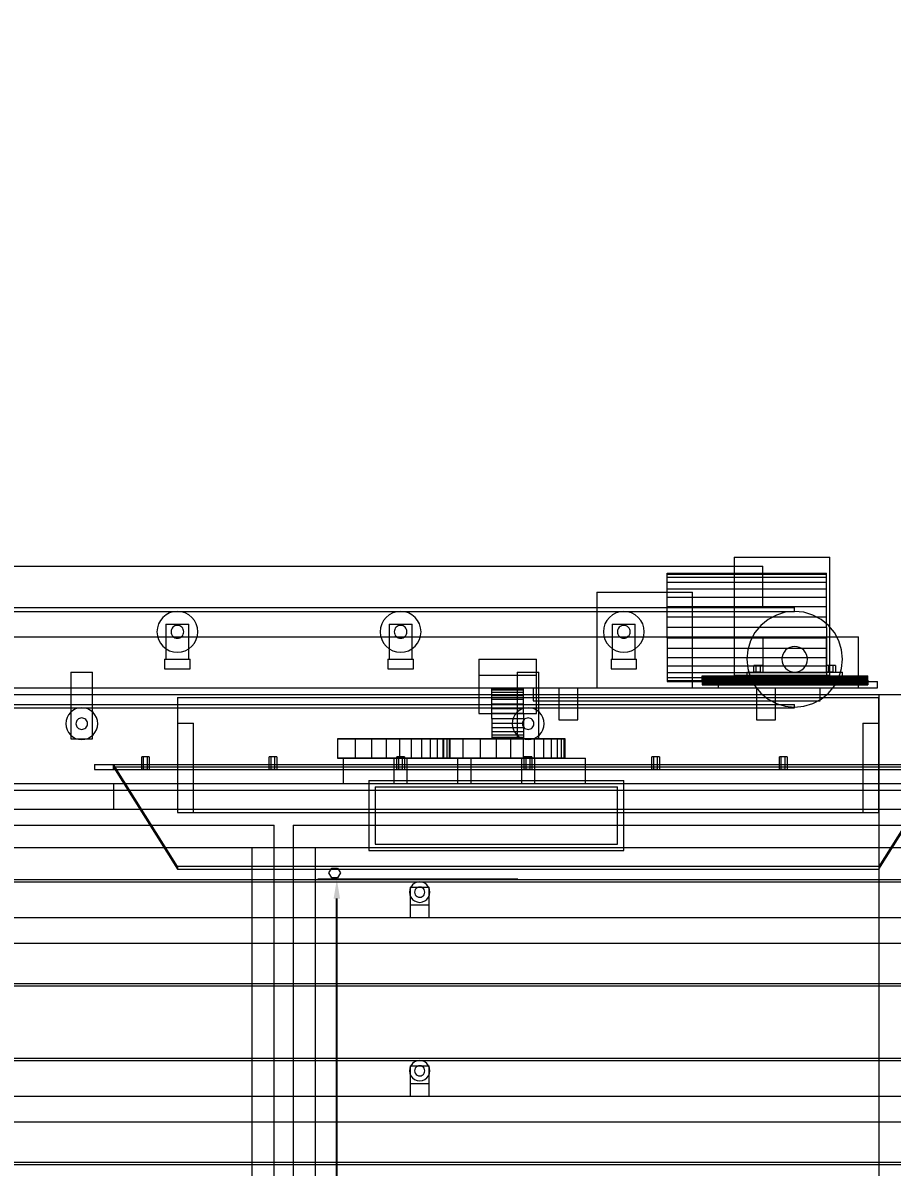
# Model space of a CAD drawing. Header units: millimetres. Extents: x -191664 to 191490, y -197311 to 10263.
# Drawn here: x 2362 to 3725, y -123801 to -122008 of the extents above; entities that cross this region are included whole.
import ezdxf

# ---------------------------------------------------------------- set-up
doc = ezdxf.new("R2010")
doc.units = ezdxf.units.MM
for name, color, linetype, lineweight in [('COTAS_P', 1, 'Continuous', 0), ('DET_secador_lateral', 7, 'Continuous', 0), ('R15_COTAS_TRANSPORTE_P', 1, 'Continuous', 0)]:
    doc.layers.add(name, color=color, linetype=linetype, lineweight=lineweight)
doc.dimstyles.new('PLANTA_20', dxfattribs={"dimtxt": 50, "dimasz": 30, "dimexe": 30, "dimexo": 16, "dimgap": 20, "dimtad": 1, "dimtih": 1, "dimtoh": 1, "dimdec": 1, "dimzin": 0, "dimdsep": 46, "dimcen": 0.09, "dimadec": 0, "dimazin": 0, "dimtfac": 1, "dimtdec": 4, "dimtofl": 0, "dimtmove": 0, "dimatfit": 3, "dimfxl": 1, "dimtolj": 1, "dimtzin": 0, "dimarcsym": 0})

# ---------------------------------------------------------------- blocks, each defined once
blk = doc.blocks.new('*D91')
at = {"layer": 'COTAS_P', "color": 0, "lineweight": -2, "transparency": 16777216}
for p, q in [((3138.7, -123350), (2824.7, -123350)), ((2854.7, -126170), (2854.7, -123380)), ((3138.7, -126200), (2824.7, -126200))]:
    blk.add_line(p, q, dxfattribs=at)
at = {"layer": 'COTAS_P', "color": 0, "transparency": 16777216}
for points in [[(2849.7, -123380), (2859.7, -123380), (2854.7, -123350)], [(2849.7, -126170), (2859.7, -126170), (2854.7, -126200)]]:
    blk.add_solid(points, dxfattribs=at)
at = {"layer": 'Defpoints', "color": 0, "transparency": 16777216}
for p in [(2854.7, -123350), (3154.7, -123350), (3154.7, -126200)]:
    blk.add_point(p, dxfattribs=at)
blk = doc.blocks.new('*D133')
at = {"layer": 'Defpoints', "color": 0, "transparency": 16777216}
for p in [(439.7, -194148), (217.9, -194406.1), (-500, -194490), (-500, -194490), (500, -194490)]:
    blk.add_point(p, dxfattribs=at)
at = {"layer": 'R15_COTAS_TRANSPORTE_P', "color": 0, "lineweight": -2, "transparency": 16777216}
blk.add_arc((-500, -194490), 722.8, 2.3783, 17.6217, dxfattribs=at)
at = {"layer": 'R15_COTAS_TRANSPORTE_P', "color": 0, "transparency": 16777216}
for points in [[(184.1, -194272.8), (193.6, -194269.6), (179.2, -194242.8)], [(227.1, -194459.9), (217.2, -194460.1), (222.8, -194490)]]:
    blk.add_solid(points, dxfattribs=at)

msp = doc.modelspace()

# ---------------------------------------------------------------- linework, layer by layer
at = {"layer": 'DET_secador_lateral', "color": 55, "true_color": 0xb89d4e}
for p, q in [((3477.6, -122845), (3627.6, -122845)), ((3477.6, -122845), (3477.6, -123030)), ((3627.6, -123030), (3627.6, -122845)), ((3477.6, -123030), (3627.6, -123030))]:
    msp.add_line(p, q, dxfattribs=at)
at = {"layer": 'DET_secador_lateral', "color": 253, "true_color": 0x97a8b0}
for p, q in [((654.71, -122859), (3522.6, -122859)), ((3522.6, -122924), (3522.6, -122859)), ((654.71, -122924), (3522.6, -122924))]:
    msp.add_line(p, q, dxfattribs=at)
at = {"layer": 'DET_secador_lateral', "color": 157, "true_color": 0x286576}
for p, q in [((3372.6, -122871.63), (3372.6, -122870)), ((3372.6, -122870), (3622.6, -122870)), ((3372.6, -122876.47), (3372.6, -122871.63)), ((3372.6, -122871.63), (3622.6, -122871.63)), ((3372.6, -122884.33), (3372.6, -122876.47)), ((3372.6, -122876.47), (3622.6, -122876.47)), ((3622.6, -122871.63), (3622.6, -122870)), ((3622.6, -122876.47), (3622.6, -122871.63)), ((3622.6, -122884.33), (3622.6, -122876.47)), ((3372.6, -122894.9), (3372.6, -122884.33)), ((3372.6, -122884.33), (3622.6, -122884.33)), ((3372.6, -122907.78), (3372.6, -122894.9)), ((3372.6, -122894.9), (3622.6, -122894.9)), ((3622.6, -122894.9), (3622.6, -122884.33)), ((3622.6, -122907.78), (3622.6, -122894.9)), ((3372.6, -122922.47), (3372.6, -122907.78)), ((3372.6, -122907.78), (3622.6, -122907.78)), ((3622.6, -122922.47), (3622.6, -122907.78)), ((3372.6, -122938.42), (3372.6, -122922.47)), ((3372.6, -122922.47), (3622.6, -122922.47)), ((3622.6, -122938.42), (3622.6, -122922.47)), ((3372.6, -122955), (3372.6, -122938.42)), ((3372.6, -122938.42), (3622.6, -122938.42)), ((3622.6, -122955), (3622.6, -122938.42)), ((3372.6, -122971.58), (3372.6, -122955)), ((3622.6, -122955), (3372.6, -122955)), ((3372.6, -122971.58), (3372.6, -122987.53)), ((3372.6, -122971.58), (3622.6, -122971.58)), ((3622.6, -122955), (3622.6, -122971.58)), ((3622.6, -122971.58), (3622.6, -122987.53)), ((3372.6, -122987.53), (3372.6, -123002.22)), ((3372.6, -122987.53), (3622.6, -122987.53)), ((3622.6, -122987.53), (3622.6, -123002.22)), ((3372.6, -123002.22), (3372.6, -123015.1)), ((3372.6, -123002.22), (3622.6, -123002.22)), ((3622.6, -123002.22), (3622.6, -123015.1)), ((3372.6, -123015.1), (3372.6, -123025.67)), ((3372.6, -123015.1), (3622.6, -123015.1)), ((3372.6, -123025.67), (3372.6, -123033.53)), ((3372.6, -123025.67), (3622.6, -123025.67)), ((3622.6, -123015.1), (3622.6, -123025.67)), ((3622.6, -123025.67), (3622.6, -123033.53)), ((3372.6, -123033.53), (3372.6, -123038.37)), ((3372.6, -123033.53), (3622.6, -123033.53)), ((3372.6, -123038.37), (3372.6, -123040)), ((3372.6, -123038.37), (3622.6, -123038.37)), ((3372.6, -123040), (3622.6, -123040)), ((3622.6, -123033.53), (3622.6, -123038.37)), ((3622.6, -123038.37), (3622.6, -123040))]:
    msp.add_line(p, q, dxfattribs=at)
at = {"layer": 'DET_secador_lateral', "color": 147, "true_color": 0x35697a}
for p, q in [((3262.6, -122900), (3412.6, -122900)), ((3262.6, -122900), (3262.6, -123050)), ((3412.6, -123050), (3412.6, -122900)), ((3262.6, -123050), (3412.6, -123050))]:
    msp.add_line(p, q, dxfattribs=at)
at = {"layer": 'DET_secador_lateral', "color": 139, "true_color": 0x345148}
for p, q in [((604.71, -122924), (3572.6, -122924)), ((604.71, -122930), (3572.6, -122930)), ((3572.6, -122930), (3572.6, -122924))]:
    msp.add_line(p, q, dxfattribs=at)
at = {"layer": 'DET_secador_lateral', "color": 253, "true_color": 0xa8b4b9}
for p, q in [((2586.93, -122935.39), (2582.08, -122939.37)), ((2592.47, -122932.44), (2586.93, -122935.39)), ((2598.47, -122930.61), (2592.47, -122932.44)), ((2604.71, -122930), (2598.47, -122930.61)), ((2610.96, -122930.61), (2604.71, -122930)), ((2616.96, -122932.44), (2610.96, -122930.61)), ((2622.49, -122935.39), (2616.96, -122932.44)), ((2627.34, -122939.37), (2622.49, -122935.39)), ((2936.93, -122935.39), (2932.08, -122939.37)), ((2942.47, -122932.44), (2936.93, -122935.39)), ((2948.47, -122930.61), (2942.47, -122932.44)), ((2954.71, -122930), (2948.47, -122930.61)), ((2960.96, -122930.61), (2954.71, -122930)), ((2966.96, -122932.44), (2960.96, -122930.61)), ((2972.49, -122935.39), (2966.96, -122932.44)), ((2977.34, -122939.37), (2972.49, -122935.39)), ((3286.93, -122935.39), (3282.08, -122939.37)), ((3292.47, -122932.44), (3286.93, -122935.39)), ((3298.47, -122930.61), (3292.47, -122932.44)), ((3304.71, -122930), (3298.47, -122930.61)), ((3310.96, -122930.61), (3304.71, -122930)), ((3316.96, -122932.44), (3310.96, -122930.61)), ((3322.49, -122935.39), (3316.96, -122932.44)), ((3327.34, -122939.37), (3322.49, -122935.39)), ((3543.9, -122935.71), (3530.93, -122942.64)), ((3557.97, -122931.44), (3543.9, -122935.71)), ((3572.6, -122930), (3557.97, -122931.44)), ((3587.23, -122931.44), (3572.6, -122930)), ((3601.3, -122935.71), (3587.23, -122931.44)), ((3614.27, -122942.64), (3601.3, -122935.71)), ((2575.15, -122949.75), (2573.33, -122955.76)), ((2578.11, -122944.22), (2575.15, -122949.75)), ((2582.08, -122939.37), (2578.11, -122944.22)), ((2599.16, -122953.69), (2597.64, -122954.93)), ((2600.89, -122952.76), (2599.16, -122953.69)), ((2602.76, -122952.19), (2600.89, -122952.76)), ((2604.71, -122952), (2602.76, -122952.19)), ((2606.66, -122952.19), (2604.71, -122952)), ((2608.54, -122952.76), (2606.66, -122952.19)), ((2610.27, -122953.69), (2608.54, -122952.76)), ((2611.78, -122954.93), (2610.27, -122953.69)), ((2631.32, -122944.22), (2627.34, -122939.37)), ((2634.28, -122949.75), (2631.32, -122944.22)), ((2636.1, -122955.76), (2634.28, -122949.75)), ((2925.15, -122949.75), (2923.33, -122955.76)), ((2928.11, -122944.22), (2925.15, -122949.75)), ((2932.08, -122939.37), (2928.11, -122944.22)), ((2949.16, -122953.69), (2947.64, -122954.93)), ((2950.89, -122952.76), (2949.16, -122953.69)), ((2952.76, -122952.19), (2950.89, -122952.76)), ((2954.71, -122952), (2952.76, -122952.19)), ((2956.66, -122952.19), (2954.71, -122952)), ((2958.54, -122952.76), (2956.66, -122952.19)), ((2960.27, -122953.69), (2958.54, -122952.76)), ((2961.78, -122954.93), (2960.27, -122953.69)), ((2981.32, -122944.22), (2977.34, -122939.37)), ((2984.28, -122949.75), (2981.32, -122944.22)), ((2986.1, -122955.76), (2984.28, -122949.75)), ((3275.15, -122949.75), (3273.33, -122955.76)), ((3278.11, -122944.22), (3275.15, -122949.75)), ((3282.08, -122939.37), (3278.11, -122944.22)), ((3299.16, -122953.69), (3297.64, -122954.93)), ((3300.89, -122952.76), (3299.16, -122953.69)), ((3302.76, -122952.19), (3300.89, -122952.76)), ((3304.71, -122952), (3302.76, -122952.19)), ((3306.66, -122952.19), (3304.71, -122952)), ((3308.54, -122952.76), (3306.66, -122952.19)), ((3310.27, -122953.69), (3308.54, -122952.76)), ((3311.78, -122954.93), (3310.27, -122953.69)), ((3331.32, -122944.22), (3327.34, -122939.37)), ((3334.28, -122949.75), (3331.32, -122944.22)), ((3336.1, -122955.76), (3334.28, -122949.75)), ((3519.57, -122951.97), (3510.24, -122963.33)), ((3530.93, -122942.64), (3519.57, -122951.97)), ((3625.63, -122951.97), (3614.27, -122942.64)), ((3634.96, -122963.33), (3625.63, -122951.97)), ((2573.33, -122955.76), (2572.71, -122962)), ((2572.71, -122962), (2573.33, -122968.24)), ((2573.33, -122968.24), (2575.15, -122974.25)), ((2594.9, -122960.05), (2594.71, -122962)), ((2594.71, -122962), (2594.9, -122963.95)), ((2595.47, -122958.17), (2594.9, -122960.05)), ((2594.9, -122963.95), (2595.47, -122965.83)), ((2596.4, -122956.44), (2595.47, -122958.17)), ((2595.47, -122965.83), (2596.4, -122967.56)), ((2597.64, -122954.93), (2596.4, -122956.44)), ((2596.4, -122967.56), (2597.64, -122969.07)), ((2597.64, -122969.07), (2599.16, -122970.31)), ((2599.16, -122970.31), (2600.89, -122971.24)), ((2600.89, -122971.24), (2602.76, -122971.81)), ((2602.76, -122971.81), (2604.71, -122972)), ((2604.71, -122972), (2606.66, -122971.81)), ((2606.66, -122971.81), (2608.54, -122971.24)), ((2608.54, -122971.24), (2610.27, -122970.31)), ((2610.27, -122970.31), (2611.78, -122969.07)), ((2613.03, -122956.44), (2611.78, -122954.93)), ((2611.78, -122969.07), (2613.03, -122967.56)), ((2613.95, -122958.17), (2613.03, -122956.44)), ((2613.03, -122967.56), (2613.95, -122965.83)), ((2614.52, -122960.05), (2613.95, -122958.17)), ((2613.95, -122965.83), (2614.52, -122963.95)), ((2614.71, -122962), (2614.52, -122960.05)), ((2614.52, -122963.95), (2614.71, -122962)), ((2634.28, -122974.25), (2636.1, -122968.24)), ((2636.71, -122962), (2636.1, -122955.76)), ((2636.1, -122968.24), (2636.71, -122962)), ((2923.33, -122955.76), (2922.71, -122962)), ((2922.71, -122962), (2923.33, -122968.24)), ((2923.33, -122968.24), (2925.15, -122974.25)), ((2944.9, -122960.05), (2944.71, -122962)), ((2944.71, -122962), (2944.9, -122963.95)), ((2945.47, -122958.17), (2944.9, -122960.05)), ((2944.9, -122963.95), (2945.47, -122965.83)), ((2946.4, -122956.44), (2945.47, -122958.17)), ((2945.47, -122965.83), (2946.4, -122967.56)), ((2947.64, -122954.93), (2946.4, -122956.44)), ((2946.4, -122967.56), (2947.64, -122969.07)), ((2947.64, -122969.07), (2949.16, -122970.31)), ((2949.16, -122970.31), (2950.89, -122971.24)), ((2950.89, -122971.24), (2952.76, -122971.81)), ((2952.76, -122971.81), (2954.71, -122972)), ((2954.71, -122972), (2956.66, -122971.81)), ((2956.66, -122971.81), (2958.54, -122971.24)), ((2958.54, -122971.24), (2960.27, -122970.31)), ((2960.27, -122970.31), (2961.78, -122969.07)), ((2963.03, -122956.44), (2961.78, -122954.93)), ((2961.78, -122969.07), (2963.03, -122967.56)), ((2963.95, -122958.17), (2963.03, -122956.44)), ((2963.03, -122967.56), (2963.95, -122965.83)), ((2964.52, -122960.05), (2963.95, -122958.17)), ((2963.95, -122965.83), (2964.52, -122963.95)), ((2964.71, -122962), (2964.52, -122960.05)), ((2964.52, -122963.95), (2964.71, -122962)), ((2984.28, -122974.25), (2986.1, -122968.24)), ((2986.71, -122962), (2986.1, -122955.76)), ((2986.1, -122968.24), (2986.71, -122962)), ((3273.33, -122955.76), (3272.71, -122962)), ((3272.71, -122962), (3273.33, -122968.24)), ((3273.33, -122968.24), (3275.15, -122974.25)), ((3294.9, -122960.05), (3294.71, -122962)), ((3294.71, -122962), (3294.9, -122963.95)), ((3295.47, -122958.17), (3294.9, -122960.05)), ((3294.9, -122963.95), (3295.47, -122965.83)), ((3296.4, -122956.44), (3295.47, -122958.17)), ((3295.47, -122965.83), (3296.4, -122967.56)), ((3297.64, -122954.93), (3296.4, -122956.44)), ((3296.4, -122967.56), (3297.64, -122969.07)), ((3297.64, -122969.07), (3299.16, -122970.31)), ((3299.16, -122970.31), (3300.89, -122971.24)), ((3300.89, -122971.24), (3302.76, -122971.81)), ((3302.76, -122971.81), (3304.71, -122972)), ((3304.71, -122972), (3306.66, -122971.81)), ((3306.66, -122971.81), (3308.54, -122971.24)), ((3308.54, -122971.24), (3310.27, -122970.31)), ((3310.27, -122970.31), (3311.78, -122969.07)), ((3313.03, -122956.44), (3311.78, -122954.93)), ((3311.78, -122969.07), (3313.03, -122967.56)), ((3313.95, -122958.17), (3313.03, -122956.44)), ((3313.03, -122967.56), (3313.95, -122965.83)), ((3314.52, -122960.05), (3313.95, -122958.17)), ((3313.95, -122965.83), (3314.52, -122963.95)), ((3314.71, -122962), (3314.52, -122960.05)), ((3314.52, -122963.95), (3314.71, -122962)), ((3334.28, -122974.25), (3336.1, -122968.24)), ((3336.71, -122962), (3336.1, -122955.76)), ((3336.1, -122968.24), (3336.71, -122962)), ((3510.24, -122963.33), (3503.31, -122976.3)), ((3641.89, -122976.3), (3634.96, -122963.33)), ((2575.15, -122974.25), (2578.11, -122979.78)), ((2578.11, -122979.78), (2582.08, -122984.63)), ((2582.08, -122984.63), (2586.93, -122988.61)), ((2586.93, -122988.61), (2592.47, -122991.56)), ((2616.96, -122991.56), (2622.49, -122988.61)), ((2622.49, -122988.61), (2627.34, -122984.63)), ((2627.34, -122984.63), (2631.32, -122979.78)), ((2631.32, -122979.78), (2634.28, -122974.25)), ((2925.15, -122974.25), (2928.11, -122979.78)), ((2928.11, -122979.78), (2932.08, -122984.63)), ((2932.08, -122984.63), (2936.93, -122988.61)), ((2936.93, -122988.61), (2942.47, -122991.56)), ((2966.96, -122991.56), (2972.49, -122988.61)), ((2972.49, -122988.61), (2977.34, -122984.63)), ((2977.34, -122984.63), (2981.32, -122979.78)), ((2981.32, -122979.78), (2984.28, -122974.25)), ((3275.15, -122974.25), (3278.11, -122979.78)), ((3278.11, -122979.78), (3282.08, -122984.63)), ((3282.08, -122984.63), (3286.93, -122988.61)), ((3286.93, -122988.61), (3292.47, -122991.56)), ((3316.96, -122991.56), (3322.49, -122988.61)), ((3322.49, -122988.61), (3327.34, -122984.63)), ((3327.34, -122984.63), (3331.32, -122979.78)), ((3331.32, -122979.78), (3334.28, -122974.25)), ((3499.04, -122990.37), (3497.6, -123005)), ((3503.31, -122976.3), (3499.04, -122990.37)), ((3561.49, -122988.37), (3558.46, -122990.86)), ((3564.94, -122986.52), (3561.49, -122988.37)), ((3568.7, -122985.38), (3564.94, -122986.52)), ((3572.6, -122985), (3568.7, -122985.38)), ((3576.5, -122985.38), (3572.6, -122985)), ((3580.25, -122986.52), (3576.5, -122985.38)), ((3583.71, -122988.37), (3580.25, -122986.52)), ((3586.74, -122990.86), (3583.71, -122988.37)), ((3646.16, -122990.37), (3641.89, -122976.3)), ((3647.6, -123005), (3646.16, -122990.37)), ((2592.47, -122991.56), (2598.47, -122993.39)), ((2598.47, -122993.39), (2604.71, -122994)), ((2604.71, -122994), (2610.96, -122993.39)), ((2610.96, -122993.39), (2616.96, -122991.56)), ((2942.47, -122991.56), (2948.47, -122993.39)), ((2948.47, -122993.39), (2954.71, -122994)), ((2954.71, -122994), (2960.96, -122993.39)), ((2960.96, -122993.39), (2966.96, -122991.56)), ((3292.47, -122991.56), (3298.47, -122993.39)), ((3298.47, -122993.39), (3304.71, -122994)), ((3304.71, -122994), (3310.96, -122993.39)), ((3310.96, -122993.39), (3316.96, -122991.56)), ((3497.6, -123005), (3499.04, -123019.63)), ((3552.98, -123001.1), (3552.6, -123005)), ((3552.6, -123005), (3552.98, -123008.9)), ((3554.12, -122997.35), (3552.98, -123001.1)), ((3555.97, -122993.89), (3554.12, -122997.35)), ((3558.46, -122990.86), (3555.97, -122993.89)), ((3589.23, -122993.89), (3586.74, -122990.86)), ((3591.08, -122997.35), (3589.23, -122993.89)), ((3592.21, -123001.1), (3591.08, -122997.35)), ((3592.6, -123005), (3592.21, -123001.1)), ((3592.21, -123008.9), (3592.6, -123005)), ((3646.16, -123019.63), (3647.6, -123005)), ((3499.04, -123019.63), (3503.31, -123033.7)), ((3552.98, -123008.9), (3554.12, -123012.65)), ((3554.12, -123012.65), (3555.97, -123016.11)), ((3555.97, -123016.11), (3558.46, -123019.14)), ((3558.46, -123019.14), (3561.49, -123021.63)), ((3561.49, -123021.63), (3564.94, -123023.48)), ((3564.94, -123023.48), (3568.7, -123024.62)), ((3568.7, -123024.62), (3572.6, -123025)), ((3572.6, -123025), (3576.5, -123024.62)), ((3576.5, -123024.62), (3580.25, -123023.48)), ((3580.25, -123023.48), (3583.71, -123021.63)), ((3583.71, -123021.63), (3586.74, -123019.14)), ((3586.74, -123019.14), (3589.23, -123016.11)), ((3589.23, -123016.11), (3591.08, -123012.65)), ((3591.08, -123012.65), (3592.21, -123008.9)), ((3641.89, -123033.7), (3646.16, -123019.63)), ((3427.6, -123031.13), (3427.6, -123031)), ((3427.6, -123031), (3687.6, -123031)), ((3427.6, -123031.53), (3427.6, -123031.13)), ((3427.6, -123031.13), (3687.6, -123031.13)), ((3427.6, -123032.18), (3427.6, -123031.53)), ((3427.6, -123031.53), (3687.6, -123031.53)), ((3427.6, -123033.05), (3427.6, -123032.18)), ((3427.6, -123032.18), (3687.6, -123032.18)), ((3427.6, -123034.11), (3427.6, -123033.05)), ((3427.6, -123033.05), (3687.6, -123033.05)), ((3427.6, -123035.32), (3427.6, -123034.11)), ((3427.6, -123034.11), (3687.6, -123034.11)), ((3427.6, -123036.63), (3427.6, -123035.32)), ((3427.6, -123035.32), (3687.6, -123035.32)), ((3427.6, -123038), (3427.6, -123036.63)), ((3427.6, -123036.63), (3687.6, -123036.63)), ((3427.6, -123039.37), (3427.6, -123038)), ((3687.6, -123038), (3427.6, -123038)), ((3427.6, -123039.37), (3427.6, -123040.68)), ((3427.6, -123039.37), (3687.6, -123039.37)), ((3427.6, -123040.68), (3427.6, -123041.89)), ((3427.6, -123040.68), (3687.6, -123040.68)), ((3427.6, -123041.89), (3427.6, -123042.95)), ((3427.6, -123041.89), (3687.6, -123041.89)), ((3427.6, -123042.95), (3427.6, -123043.82)), ((3427.6, -123042.95), (3687.6, -123042.95)), ((3427.6, -123043.82), (3427.6, -123044.47)), ((3427.6, -123043.82), (3687.6, -123043.82)), ((3503.31, -123033.7), (3510.24, -123046.67)), ((3634.96, -123046.67), (3641.89, -123033.7)), ((3687.6, -123031.13), (3687.6, -123031)), ((3687.6, -123031.53), (3687.6, -123031.13)), ((3687.6, -123032.18), (3687.6, -123031.53)), ((3687.6, -123033.05), (3687.6, -123032.18)), ((3687.6, -123034.11), (3687.6, -123033.05)), ((3687.6, -123035.32), (3687.6, -123034.11)), ((3687.6, -123036.63), (3687.6, -123035.32)), ((3687.6, -123038), (3687.6, -123036.63)), ((3687.6, -123038), (3687.6, -123039.37)), ((3687.6, -123039.37), (3687.6, -123040.68)), ((3687.6, -123040.68), (3687.6, -123041.89)), ((3687.6, -123041.89), (3687.6, -123042.95)), ((3687.6, -123042.95), (3687.6, -123043.82)), ((3687.6, -123043.82), (3687.6, -123044.47)), ((3097.6, -123050.77), (3097.6, -123050)), ((3097.6, -123050), (3147.6, -123050)), ((3097.6, -123053.04), (3097.6, -123050.77)), ((3097.6, -123050.77), (3147.6, -123050.77)), ((3097.6, -123056.74), (3097.6, -123053.04)), ((3097.6, -123053.04), (3147.6, -123053.04)), ((3097.6, -123061.72), (3097.6, -123056.74)), ((3097.6, -123056.74), (3147.6, -123056.74)), ((3097.6, -123067.78), (3097.6, -123061.72)), ((3097.6, -123061.72), (3147.6, -123061.72)), ((3147.6, -123050.77), (3147.6, -123050)), ((3147.6, -123053.04), (3147.6, -123050.77)), ((3147.6, -123056.74), (3147.6, -123053.04)), ((3147.6, -123061.72), (3147.6, -123056.74)), ((3147.6, -123067.78), (3147.6, -123061.72)), ((3427.6, -123044.47), (3427.6, -123044.87)), ((3427.6, -123044.47), (3687.6, -123044.47)), ((3427.6, -123044.87), (3427.6, -123045)), ((3427.6, -123044.87), (3687.6, -123044.87)), ((3427.6, -123045), (3687.6, -123045)), ((3510.24, -123046.67), (3519.57, -123058.03)), ((3519.57, -123058.03), (3530.93, -123067.36)), ((3614.27, -123067.36), (3625.63, -123058.03)), ((3625.63, -123058.03), (3634.96, -123046.67)), ((3687.6, -123044.47), (3687.6, -123044.87)), ((3687.6, -123044.87), (3687.6, -123045)), ((3097.6, -123074.69), (3097.6, -123067.78)), ((3097.6, -123067.78), (3147.6, -123067.78)), ((3097.6, -123082.2), (3097.6, -123074.69)), ((3097.6, -123074.69), (3147.6, -123074.69)), ((3147.6, -123074.69), (3147.6, -123067.78)), ((3147.6, -123082.2), (3147.6, -123074.69)), ((3530.93, -123067.36), (3543.9, -123074.29)), ((3543.9, -123074.29), (3557.97, -123078.56)), ((3557.97, -123078.56), (3572.6, -123080)), ((3572.6, -123080), (3587.23, -123078.56)), ((3587.23, -123078.56), (3601.3, -123074.29)), ((3601.3, -123074.29), (3614.27, -123067.36)), ((2431.62, -123096.43), (2430.19, -123101.12)), ((2433.93, -123092.11), (2431.62, -123096.43)), ((2437.03, -123088.32), (2433.93, -123092.11)), ((2440.82, -123085.21), (2437.03, -123088.32)), ((2445.15, -123082.9), (2440.82, -123085.21)), ((2449.83, -123081.48), (2445.15, -123082.9)), ((2451.27, -123097.69), (2449.71, -123098.52)), ((2454.71, -123081), (2449.83, -123081.48)), ((2452.96, -123097.17), (2451.27, -123097.69)), ((2454.71, -123097), (2452.96, -123097.17)), ((2459.59, -123081.48), (2454.71, -123081)), ((2456.47, -123097.17), (2454.71, -123097)), ((2458.16, -123097.69), (2456.47, -123097.17)), ((2459.71, -123098.52), (2458.16, -123097.69)), ((2464.28, -123082.9), (2459.59, -123081.48)), ((2468.6, -123085.21), (2464.28, -123082.9)), ((2472.39, -123088.32), (2468.6, -123085.21)), ((2475.5, -123092.11), (2472.39, -123088.32)), ((2477.81, -123096.43), (2475.5, -123092.11)), ((2479.23, -123101.12), (2477.81, -123096.43)), ((3097.6, -123090), (3097.6, -123082.2)), ((3097.6, -123082.2), (3147.6, -123082.2)), ((3097.6, -123097.8), (3097.6, -123090)), ((3147.6, -123090), (3097.6, -123090)), ((3097.6, -123097.8), (3097.6, -123105.31)), ((3097.6, -123097.8), (3147.6, -123097.8)), ((3131.62, -123096.43), (3130.19, -123101.12)), ((3133.93, -123092.11), (3131.62, -123096.43)), ((3137.03, -123088.32), (3133.93, -123092.11)), ((3140.82, -123085.21), (3137.03, -123088.32)), ((3145.15, -123082.9), (3140.82, -123085.21)), ((3149.83, -123081.48), (3145.15, -123082.9)), ((3147.6, -123090), (3147.6, -123082.2)), ((3147.6, -123090), (3147.6, -123097.8)), ((3147.6, -123097.8), (3147.6, -123105.31)), ((3151.27, -123097.69), (3149.71, -123098.52)), ((3154.71, -123081), (3149.83, -123081.48)), ((3152.96, -123097.17), (3151.27, -123097.69)), ((3154.71, -123097), (3152.96, -123097.17)), ((3159.59, -123081.48), (3154.71, -123081)), ((3156.47, -123097.17), (3154.71, -123097)), ((3158.16, -123097.69), (3156.47, -123097.17)), ((3159.71, -123098.52), (3158.16, -123097.69)), ((3164.28, -123082.9), (3159.59, -123081.48)), ((3168.6, -123085.21), (3164.28, -123082.9)), ((3172.39, -123088.32), (3168.6, -123085.21)), ((3175.5, -123092.11), (3172.39, -123088.32)), ((3177.81, -123096.43), (3175.5, -123092.11)), ((3179.23, -123101.12), (3177.81, -123096.43)), ((2430.19, -123101.12), (2429.71, -123106)), ((2429.71, -123106), (2430.19, -123110.88)), ((2430.19, -123110.88), (2431.62, -123115.57)), ((2431.62, -123115.57), (2433.93, -123119.89)), ((2445.89, -123104.24), (2445.71, -123106)), ((2445.71, -123106), (2445.89, -123107.76)), ((2446.4, -123102.56), (2445.89, -123104.24)), ((2445.89, -123107.76), (2446.4, -123109.44)), ((2447.23, -123101), (2446.4, -123102.56)), ((2446.4, -123109.44), (2447.23, -123111)), ((2448.35, -123099.64), (2447.23, -123101)), ((2447.23, -123111), (2448.35, -123112.36)), ((2449.71, -123098.52), (2448.35, -123099.64)), ((2448.35, -123112.36), (2449.71, -123113.48)), ((2449.71, -123113.48), (2451.27, -123114.31)), ((2451.27, -123114.31), (2452.96, -123114.83)), ((2452.96, -123114.83), (2454.71, -123115)), ((2454.71, -123115), (2456.47, -123114.83)), ((2456.47, -123114.83), (2458.16, -123114.31)), ((2458.16, -123114.31), (2459.71, -123113.48)), ((2461.08, -123099.64), (2459.71, -123098.52)), ((2459.71, -123113.48), (2461.08, -123112.36)), ((2462.2, -123101), (2461.08, -123099.64)), ((2461.08, -123112.36), (2462.2, -123111)), ((2463.03, -123102.56), (2462.2, -123101)), ((2462.2, -123111), (2463.03, -123109.44)), ((2463.54, -123104.24), (2463.03, -123102.56)), ((2463.03, -123109.44), (2463.54, -123107.76)), ((2463.71, -123106), (2463.54, -123104.24)), ((2463.54, -123107.76), (2463.71, -123106)), ((2475.5, -123119.89), (2477.81, -123115.57)), ((2477.81, -123115.57), (2479.23, -123110.88)), ((2479.71, -123106), (2479.23, -123101.12)), ((2479.23, -123110.88), (2479.71, -123106)), ((3097.6, -123105.31), (3097.6, -123112.22)), ((3097.6, -123105.31), (3147.6, -123105.31)), ((3097.6, -123112.22), (3097.6, -123118.28)), ((3097.6, -123112.22), (3147.6, -123112.22)), ((3130.19, -123101.12), (3129.71, -123106)), ((3129.71, -123106), (3130.19, -123110.88)), ((3130.19, -123110.88), (3131.62, -123115.57)), ((3131.62, -123115.57), (3133.93, -123119.89)), ((3145.89, -123104.24), (3145.71, -123106)), ((3145.71, -123106), (3145.89, -123107.76)), ((3146.4, -123102.56), (3145.89, -123104.24)), ((3145.89, -123107.76), (3146.4, -123109.44)), ((3147.23, -123101), (3146.4, -123102.56)), ((3146.4, -123109.44), (3147.23, -123111)), ((3148.35, -123099.64), (3147.23, -123101)), ((3147.23, -123111), (3148.35, -123112.36)), ((3147.6, -123105.31), (3147.6, -123112.22)), ((3147.6, -123112.22), (3147.6, -123118.28)), ((3149.71, -123098.52), (3148.35, -123099.64)), ((3148.35, -123112.36), (3149.71, -123113.48)), ((3149.71, -123113.48), (3151.27, -123114.31)), ((3151.27, -123114.31), (3152.96, -123114.83)), ((3152.96, -123114.83), (3154.71, -123115)), ((3154.71, -123115), (3156.47, -123114.83)), ((3156.47, -123114.83), (3158.16, -123114.31)), ((3158.16, -123114.31), (3159.71, -123113.48)), ((3161.08, -123099.64), (3159.71, -123098.52)), ((3159.71, -123113.48), (3161.08, -123112.36)), ((3162.2, -123101), (3161.08, -123099.64)), ((3161.08, -123112.36), (3162.2, -123111)), ((3163.03, -123102.56), (3162.2, -123101)), ((3162.2, -123111), (3163.03, -123109.44)), ((3163.54, -123104.24), (3163.03, -123102.56)), ((3163.03, -123109.44), (3163.54, -123107.76)), ((3163.71, -123106), (3163.54, -123104.24)), ((3163.54, -123107.76), (3163.71, -123106)), ((3175.5, -123119.89), (3177.81, -123115.57)), ((3177.81, -123115.57), (3179.23, -123110.88)), ((3179.71, -123106), (3179.23, -123101.12)), ((3179.23, -123110.88), (3179.71, -123106)), ((2433.93, -123119.89), (2437.03, -123123.68)), ((2437.03, -123123.68), (2440.82, -123126.79)), ((2440.82, -123126.79), (2445.15, -123129.1)), ((2445.15, -123129.1), (2449.83, -123130.52)), ((2449.83, -123130.52), (2454.71, -123131)), ((2454.71, -123131), (2459.59, -123130.52)), ((2459.59, -123130.52), (2464.28, -123129.1)), ((2464.28, -123129.1), (2468.6, -123126.79)), ((2468.6, -123126.79), (2472.39, -123123.68)), ((2472.39, -123123.68), (2475.5, -123119.89)), ((3097.6, -123118.28), (3097.6, -123123.26)), ((3097.6, -123118.28), (3147.6, -123118.28)), ((3097.6, -123123.26), (3097.6, -123126.96)), ((3097.6, -123123.26), (3147.6, -123123.26)), ((3097.6, -123126.96), (3097.6, -123129.23)), ((3097.6, -123126.96), (3147.6, -123126.96)), ((3097.6, -123129.23), (3097.6, -123130)), ((3097.6, -123129.23), (3147.6, -123129.23)), ((3097.6, -123130), (3147.6, -123130)), ((3133.93, -123119.89), (3137.03, -123123.68)), ((3137.03, -123123.68), (3140.82, -123126.79)), ((3140.82, -123126.79), (3145.15, -123129.1)), ((3145.15, -123129.1), (3149.83, -123130.52)), ((3147.6, -123118.28), (3147.6, -123123.26)), ((3147.6, -123123.26), (3147.6, -123126.96)), ((3147.6, -123126.96), (3147.6, -123129.23)), ((3147.6, -123129.23), (3147.6, -123130)), ((3149.83, -123130.52), (3154.71, -123131)), ((3154.71, -123131), (3159.59, -123130.52)), ((3159.59, -123130.52), (3164.28, -123129.1)), ((3164.28, -123129.1), (3168.6, -123126.79)), ((3168.6, -123126.79), (3172.39, -123123.68)), ((3172.39, -123123.68), (3175.5, -123119.89))]:
    msp.add_line(p, q, dxfattribs=at)
at = {"layer": 'DET_secador_lateral', "color": 253, "true_color": 0xa6b3ba}
for p, q in [((2586.71, -122950), (2622.71, -122950)), ((2586.71, -122950), (2586.71, -123005)), ((2622.71, -123005), (2622.71, -122950)), ((2936.71, -122950), (2972.71, -122950)), ((2936.71, -122950), (2936.71, -123005)), ((2972.71, -123005), (2972.71, -122950)), ((3286.71, -122950), (3322.71, -122950)), ((3286.71, -122950), (3286.71, -123005)), ((3322.71, -123005), (3322.71, -122950)), ((2584.71, -123005), (2624.71, -123005)), ((2584.71, -123005), (2584.71, -123020)), ((2586.71, -123005), (2622.71, -123005)), ((2624.71, -123020), (2624.71, -123005)), ((2934.71, -123005), (2974.71, -123005)), ((2934.71, -123005), (2934.71, -123020)), ((2936.71, -123005), (2972.71, -123005)), ((2974.71, -123020), (2974.71, -123005)), ((3077.6, -123005), (3167.6, -123005)), ((3077.6, -123005), (3077.6, -123090)), ((3167.6, -123090), (3167.6, -123005)), ((3284.71, -123005), (3324.71, -123005)), ((3284.71, -123005), (3284.71, -123020)), ((3286.71, -123005), (3322.71, -123005)), ((3324.71, -123020), (3324.71, -123005)), ((2437.71, -123025), (2471.71, -123025)), ((2437.71, -123025), (2437.71, -123130)), ((2471.71, -123130), (2471.71, -123025)), ((2584.71, -123020), (2624.71, -123020)), ((2934.71, -123020), (2974.71, -123020)), ((3137.71, -123025), (3171.71, -123025)), ((3137.71, -123025), (3137.71, -123130)), ((3171.71, -123130), (3171.71, -123025)), ((3284.71, -123020), (3324.71, -123020)), ((3497.6, -123025), (3647.6, -123025)), ((3497.6, -123025), (3497.6, -123040)), ((3647.6, -123040), (3647.6, -123025)), ((3077.6, -123030), (3167.6, -123030)), ((3077.6, -123030), (3077.6, -123060)), ((3167.6, -123060), (3167.6, -123030)), ((3452.6, -123040), (3702.6, -123040)), ((3452.6, -123040), (3452.6, -123050)), ((3497.6, -123040), (3647.6, -123040)), ((3702.6, -123050), (3702.6, -123040)), ((354.71, -123060), (3854.71, -123060)), ((3077.6, -123060), (3167.6, -123060)), ((3162.6, -123050), (3612.6, -123050)), ((3162.6, -123050), (3162.6, -123070)), ((3202.6, -123050), (3232.6, -123050)), ((3202.6, -123050), (3202.6, -123100)), ((3232.6, -123100), (3232.6, -123050)), ((3452.6, -123050), (3702.6, -123050)), ((3512.6, -123050), (3542.6, -123050)), ((3512.6, -123050), (3512.6, -123100)), ((3542.6, -123100), (3542.6, -123050)), ((3612.6, -123070), (3612.6, -123050)), ((3704.71, -123060), (3804.71, -123060)), ((3704.71, -123060), (3704.71, -123210)), ((2604.71, -123065), (3704.71, -123065)), ((2604.71, -123065), (2604.71, -123245)), ((3162.6, -123070), (3612.6, -123070)), ((3704.71, -123245), (3704.71, -123065)), ((3077.6, -123090), (3167.6, -123090)), ((2604.71, -123105), (2629.71, -123105)), ((2604.71, -123105), (2604.71, -123245)), ((2629.71, -123245), (2629.71, -123105)), ((3202.6, -123100), (3232.6, -123100)), ((3512.6, -123100), (3542.6, -123100)), ((3679.71, -123105), (3704.71, -123105)), ((3679.71, -123105), (3679.71, -123245)), ((3704.71, -123245), (3704.71, -123105)), ((2437.71, -123130), (2471.71, -123130)), ((3137.71, -123130), (3171.71, -123130)), ((2864.71, -123160), (2944.71, -123160)), ((2864.71, -123160), (2864.71, -123200)), ((2944.71, -123200), (2944.71, -123160)), ((2964.71, -123160), (3044.71, -123160)), ((2964.71, -123160), (2964.71, -123200)), ((3044.71, -123200), (3044.71, -123160)), ((3064.71, -123160), (3144.71, -123160)), ((3064.71, -123160), (3064.71, -123200)), ((3144.71, -123200), (3144.71, -123160)), ((3164.71, -123160), (3244.71, -123160)), ((3164.71, -123160), (3164.71, -123200)), ((3244.71, -123200), (3244.71, -123160)), ((2864.71, -123200), (2944.71, -123200)), ((2964.71, -123200), (3044.71, -123200)), ((3064.71, -123200), (3144.71, -123200)), ((3164.71, -123200), (3244.71, -123200)), ((354.71, -123210), (3854.71, -123210)), ((3704.71, -123210), (3804.71, -123210)), ((3704.71, -123210), (3704.71, -126175)), ((2604.71, -123245), (3704.71, -123245)), ((2604.71, -123245), (2629.71, -123245)), ((3679.71, -123245), (3704.71, -123245))]:
    msp.add_line(p, q, dxfattribs=at)
at = {"layer": 'DET_secador_lateral', "color": 157, "true_color": 0x435b68}
for p, q in [((1004.71, -122970), (3672.6, -122970)), ((3672.6, -123050), (3672.6, -122970)), ((1004.71, -123050), (3672.6, -123050))]:
    msp.add_line(p, q, dxfattribs=at)
at = {"layer": 'DET_secador_lateral', "color": 137, "true_color": 0x48778a}
for p, q in [((3522.6, -122970), (3622.6, -122970)), ((3522.6, -122970), (3522.6, -123025)), ((3622.6, -123025), (3622.6, -122970)), ((3522.6, -123025), (3622.6, -123025))]:
    msp.add_line(p, q, dxfattribs=at)
at = {"layer": 'DET_secador_lateral', "color": 9, "true_color": 0xb9c3c7}
for p, q in [((3512.1, -123015), (3508.6, -123015)), ((3508.6, -123025), (3508.6, -123015)), ((3512.1, -123025), (3508.6, -123025)), ((3519.1, -123015), (3512.1, -123015)), ((3512.1, -123025), (3512.1, -123015)), ((3519.1, -123025), (3512.1, -123025)), ((3522.6, -123015), (3519.1, -123015)), ((3519.1, -123025), (3519.1, -123015)), ((3519.1, -123025), (3522.6, -123025)), ((3522.6, -123015), (3522.6, -123025)), ((3626.1, -123015), (3622.6, -123015)), ((3622.6, -123025), (3622.6, -123015)), ((3626.1, -123025), (3622.6, -123025)), ((3633.1, -123015), (3626.1, -123015)), ((3626.1, -123025), (3626.1, -123015)), ((3633.1, -123025), (3626.1, -123025)), ((3636.6, -123015), (3633.1, -123015)), ((3633.1, -123025), (3633.1, -123015)), ((3633.1, -123025), (3636.6, -123025)), ((3636.6, -123015), (3636.6, -123025))]:
    msp.add_line(p, q, dxfattribs=at)
at = {"layer": 'DET_secador_lateral', "color": 139, "true_color": 0x3a4e48}
for p, q in [((604.71, -123076), (3572.6, -123076)), ((3572.6, -123081), (3572.6, -123076)), ((604.71, -123081), (3572.6, -123081))]:
    msp.add_line(p, q, dxfattribs=at)
at = {"layer": 'DET_secador_lateral', "color": 252, "true_color": 0x889ba4}
for p, q in [((2855.81, -123130), (3022.7, -123130)), ((2883.75, -123130), (2855.81, -123130)), ((2855.81, -123130), (2855.81, -123160)), ((3052.72, -123130), (2883.75, -123130)), ((2883.75, -123160), (2883.75, -123130)), ((2909.37, -123130), (2883.75, -123130)), ((3080.23, -123130), (2909.37, -123130)), ((2909.37, -123160), (2909.37, -123130)), ((2932.62, -123130), (2909.37, -123130)), ((3105.2, -123130), (2932.62, -123130)), ((2932.62, -123160), (2932.62, -123130)), ((2953.49, -123130), (2932.62, -123130)), ((3127.62, -123130), (2953.49, -123130)), ((2953.49, -123160), (2953.49, -123130)), ((2971.95, -123130), (2953.49, -123130)), ((3147.45, -123130), (2971.95, -123130)), ((2971.95, -123160), (2971.95, -123130)), ((2987.99, -123130), (2971.95, -123130)), ((3164.68, -123130), (2987.99, -123130)), ((2987.99, -123160), (2987.99, -123130)), ((3001.59, -123130), (2987.99, -123130)), ((3179.29, -123130), (3001.59, -123130)), ((3001.59, -123160), (3001.59, -123130)), ((3012.74, -123130), (3001.59, -123130)), ((3191.27, -123130), (3012.74, -123130)), ((3012.74, -123160), (3012.74, -123130)), ((3021.42, -123130), (3012.74, -123130)), ((3200.59, -123130), (3021.42, -123130)), ((3021.42, -123160), (3021.42, -123130)), ((3027.63, -123130), (3021.42, -123130)), ((3022.7, -123130), (3052.72, -123130)), ((3022.7, -123160), (3022.7, -123130)), ((3207.26, -123130), (3027.63, -123130)), ((3027.63, -123160), (3027.63, -123130)), ((3031.36, -123130), (3027.63, -123130)), ((3211.26, -123130), (3031.36, -123130)), ((3031.36, -123160), (3031.36, -123130)), ((3032.6, -123130), (3031.36, -123130)), ((3212.6, -123130), (3032.6, -123130)), ((3032.6, -123160), (3032.6, -123130)), ((3052.72, -123160), (3052.72, -123130)), ((3052.72, -123130), (3080.23, -123130)), ((3080.23, -123160), (3080.23, -123130)), ((3080.23, -123130), (3105.2, -123130)), ((3105.2, -123160), (3105.2, -123130)), ((3105.2, -123130), (3127.62, -123130)), ((3127.62, -123160), (3127.62, -123130)), ((3127.62, -123130), (3147.45, -123130)), ((3147.45, -123160), (3147.45, -123130)), ((3147.45, -123130), (3164.68, -123130)), ((3164.68, -123160), (3164.68, -123130)), ((3164.68, -123130), (3179.29, -123130)), ((3179.29, -123160), (3179.29, -123130)), ((3179.29, -123130), (3191.27, -123130)), ((3191.27, -123160), (3191.27, -123130)), ((3191.27, -123130), (3200.59, -123130)), ((3200.59, -123160), (3200.59, -123130)), ((3200.59, -123130), (3207.26, -123130)), ((3207.26, -123160), (3207.26, -123130)), ((3207.26, -123130), (3211.26, -123130)), ((3211.26, -123160), (3211.26, -123130)), ((3211.26, -123130), (3212.6, -123130)), ((3212.6, -123160), (3212.6, -123130)), ((3022.7, -123160), (2855.81, -123160)), ((2855.81, -123160), (2883.75, -123160)), ((2883.75, -123160), (3052.72, -123160)), ((2883.75, -123160), (2909.37, -123160)), ((2909.37, -123160), (3080.23, -123160)), ((2909.37, -123160), (2932.62, -123160)), ((2932.62, -123160), (3105.2, -123160)), ((2932.62, -123160), (2953.49, -123160)), ((2953.49, -123160), (3127.62, -123160)), ((2953.49, -123160), (2971.95, -123160)), ((2971.95, -123160), (3147.45, -123160)), ((2971.95, -123160), (2987.99, -123160)), ((2987.99, -123160), (3164.68, -123160)), ((2987.99, -123160), (3001.59, -123160)), ((3001.59, -123160), (3179.29, -123160)), ((3001.59, -123160), (3012.74, -123160)), ((3012.74, -123160), (3191.27, -123160)), ((3012.74, -123160), (3021.42, -123160)), ((3021.42, -123160), (3200.59, -123160)), ((3021.42, -123160), (3027.63, -123160)), ((3052.72, -123160), (3022.7, -123160)), ((3027.63, -123160), (3207.26, -123160)), ((3027.63, -123160), (3031.36, -123160)), ((3031.36, -123160), (3211.26, -123160)), ((3031.36, -123160), (3032.6, -123160)), ((3032.6, -123160), (3212.6, -123160)), ((3080.23, -123160), (3052.72, -123160)), ((3105.2, -123160), (3080.23, -123160)), ((3127.62, -123160), (3105.2, -123160)), ((3147.45, -123160), (3127.62, -123160)), ((3164.68, -123160), (3147.45, -123160)), ((3179.29, -123160), (3164.68, -123160)), ((3191.27, -123160), (3179.29, -123160)), ((3200.59, -123160), (3191.27, -123160)), ((3207.26, -123160), (3200.59, -123160)), ((3211.26, -123160), (3207.26, -123160)), ((3212.6, -123160), (3211.26, -123160))]:
    msp.add_line(p, q, dxfattribs=at)
at = {"layer": 'DET_secador_lateral', "color": 9, "true_color": 0xbcc6c9}
for p, q in [((2551.71, -123158), (2548.71, -123158)), ((2548.71, -123178), (2548.71, -123158)), ((2557.71, -123158), (2551.71, -123158)), ((2551.71, -123178), (2551.71, -123158)), ((2560.71, -123158), (2557.71, -123158)), ((2557.71, -123178), (2557.71, -123158)), ((2560.71, -123158), (2560.71, -123178)), ((2751.71, -123158), (2748.71, -123158)), ((2748.71, -123178), (2748.71, -123158)), ((2757.71, -123158), (2751.71, -123158)), ((2751.71, -123178), (2751.71, -123158)), ((2760.71, -123158), (2757.71, -123158)), ((2757.71, -123178), (2757.71, -123158)), ((2760.71, -123158), (2760.71, -123178)), ((2951.71, -123158), (2948.71, -123158)), ((2948.71, -123178), (2948.71, -123158)), ((2957.71, -123158), (2951.71, -123158)), ((2951.71, -123178), (2951.71, -123158)), ((2960.71, -123158), (2957.71, -123158)), ((2957.71, -123178), (2957.71, -123158)), ((2960.71, -123158), (2960.71, -123178)), ((3151.71, -123158), (3148.71, -123158)), ((3148.71, -123178), (3148.71, -123158)), ((3157.71, -123158), (3151.71, -123158)), ((3151.71, -123178), (3151.71, -123158)), ((3160.71, -123158), (3157.71, -123158)), ((3157.71, -123178), (3157.71, -123158)), ((3160.71, -123158), (3160.71, -123178)), ((3351.71, -123158), (3348.71, -123158)), ((3348.71, -123178), (3348.71, -123158)), ((3357.71, -123158), (3351.71, -123158)), ((3351.71, -123178), (3351.71, -123158)), ((3360.71, -123158), (3357.71, -123158)), ((3357.71, -123178), (3357.71, -123158)), ((3360.71, -123158), (3360.71, -123178)), ((3551.71, -123158), (3548.71, -123158)), ((3548.71, -123178), (3548.71, -123158)), ((3557.71, -123158), (3551.71, -123158)), ((3551.71, -123178), (3551.71, -123158)), ((3560.71, -123158), (3557.71, -123158)), ((3557.71, -123178), (3557.71, -123158)), ((3560.71, -123158), (3560.71, -123178)), ((2551.71, -123178), (2548.71, -123178)), ((2557.71, -123178), (2551.71, -123178)), ((2557.71, -123178), (2560.71, -123178)), ((2751.71, -123178), (2748.71, -123178)), ((2757.71, -123178), (2751.71, -123178)), ((2757.71, -123178), (2760.71, -123178)), ((2951.71, -123178), (2948.71, -123178)), ((2957.71, -123178), (2951.71, -123178)), ((2957.71, -123178), (2960.71, -123178)), ((3151.71, -123178), (3148.71, -123178)), ((3157.71, -123178), (3151.71, -123178)), ((3157.71, -123178), (3160.71, -123178)), ((3351.71, -123178), (3348.71, -123178)), ((3357.71, -123178), (3351.71, -123178)), ((3357.71, -123178), (3360.71, -123178)), ((3551.71, -123178), (3548.71, -123178)), ((3557.71, -123178), (3551.71, -123178)), ((3557.71, -123178), (3560.71, -123178))]:
    msp.add_line(p, q, dxfattribs=at)
at = {"layer": 'DET_secador_lateral', "color": 8, "true_color": 0x617680}
for p, q in [((2474.71, -123170), (3834.71, -123170)), ((2474.71, -123170), (2474.71, -123178)), ((2474.71, -123170), (2504.71, -123170)), ((2474.71, -123178), (3834.71, -123178)), ((2474.71, -123178), (2504.71, -123178)), ((2504.71, -123178), (2504.71, -123170)), ((2904.71, -123195), (3304.71, -123195)), ((2904.71, -123195), (2904.71, -123305)), ((3304.71, -123305), (3304.71, -123195)), ((2904.71, -123305), (3304.71, -123305)), ((2969.71, -123362), (2999.71, -123362)), ((2969.71, -123362), (2969.71, -123390)), ((2999.71, -123390), (2999.71, -123362)), ((2969.71, -123390), (2999.71, -123390)), ((2969.71, -123390), (2969.71, -123410)), ((2999.71, -123410), (2999.71, -123390)), ((1454.71, -123410), (20754.71, -123410)), ((2969.71, -123410), (2999.71, -123410)), ((1454.71, -123450), (20754.71, -123450)), ((2969.71, -123642), (2999.71, -123642)), ((2969.71, -123642), (2969.71, -123670)), ((2999.71, -123670), (2999.71, -123642)), ((2969.71, -123670), (2999.71, -123670)), ((2969.71, -123670), (2969.71, -123690)), ((2999.71, -123690), (2999.71, -123670)), ((1454.71, -123690), (20754.71, -123690)), ((2969.71, -123690), (2999.71, -123690)), ((1454.71, -123730), (20754.71, -123730))]:
    msp.add_line(p, q, dxfattribs=at)
at = {"layer": 'DET_secador_lateral', "color": 253, "true_color": 0xa8b3b5}
for p, q in [((2504.71, -123170), (3804.71, -123170)), ((2604.71, -123330), (2504.71, -123170)), ((2504.71, -123174), (2504.71, -123170)), ((3804.71, -123174), (2504.71, -123174)), ((2504.71, -123174), (2604.71, -123334)), ((3804.71, -123170), (3704.71, -123330)), ((3704.71, -123334), (3804.71, -123174)), ((3704.71, -123330), (2604.71, -123330)), ((2604.71, -123330), (2604.71, -123334)), ((3704.71, -123330), (3704.71, -123334)), ((2604.71, -123334), (3704.71, -123334))]:
    msp.add_line(p, q, dxfattribs=at)
at = {"layer": 'DET_secador_lateral', "color": 251, "true_color": 0x536a64}
for p, q in [((1104.71, -123200), (21104.71, -123200)), ((1104.71, -123300), (21104.71, -123300)), ((2721.38, -123300), (2821.38, -123300)), ((2721.38, -123300), (2721.38, -125550)), ((2821.38, -125550), (2821.38, -123300))]:
    msp.add_line(p, q, dxfattribs=at)
at = {"layer": 'DET_secador_lateral', "color": 253, "true_color": 0xaab5b9}
for p, q in [((1119.71, -123200), (2504.71, -123200)), ((1119.71, -123240), (2504.71, -123240))]:
    msp.add_line(p, q, dxfattribs=at)
at = {"layer": 'DET_secador_lateral', "color": 9, "true_color": 0xb8c6c1}
for p, q in [((2504.71, -123200), (3904.71, -123200)), ((2504.71, -123200), (2504.71, -123240)), ((2504.71, -123240), (3904.71, -123240))]:
    msp.add_line(p, q, dxfattribs=at)
at = {"layer": 'DET_secador_lateral', "color": 252, "true_color": 0x7d929d}
for p, q in [((2914.71, -123205), (3294.71, -123205)), ((2914.71, -123205), (2914.71, -123295)), ((3294.71, -123295), (3294.71, -123205)), ((2914.71, -123295), (3294.71, -123295))]:
    msp.add_line(p, q, dxfattribs=at)
at = {"layer": 'DET_secador_lateral', "color": 254, "true_color": 0xd8e0dc}
for p, q in [((1119.71, -123265), (2756.38, -123265)), ((2756.38, -125535), (2756.38, -123265)), ((2786.38, -123265), (4423.05, -123265)), ((2786.38, -123265), (2786.38, -125535))]:
    msp.add_line(p, q, dxfattribs=at)
at = {"layer": 'DET_secador_lateral', "color": 43, "true_color": 0xe7bf45}
for p, q in [((2842.38, -123340), (2846.88, -123332.21)), ((2846.88, -123347.79), (2842.38, -123340)), ((2846.88, -123332.21), (2855.88, -123332.21)), ((2855.88, -123347.79), (2846.88, -123347.79)), ((2855.88, -123332.21), (2860.38, -123340)), ((2860.38, -123340), (2855.88, -123347.79))]:
    msp.add_line(p, q, dxfattribs=at)
at = {"layer": 'DET_secador_lateral', "color": 8, "true_color": 0x727f77}
for p, q in [((1554.71, -123350), (20654.71, -123350)), ((1554.71, -123354), (20654.71, -123354)), ((1554.71, -123630), (20654.71, -123630)), ((1554.71, -123634), (20654.71, -123634))]:
    msp.add_line(p, q, dxfattribs=at)
at = {"layer": 'DET_secador_lateral', "color": 253, "true_color": 0xa4b0b5}
for p, q in [((2969.26, -123365.86), (2968.71, -123370)), ((2970.86, -123362), (2969.26, -123365.86)), ((2973.4, -123358.69), (2970.86, -123362)), ((2976.71, -123356.14), (2973.4, -123358.69)), ((2980.57, -123354.55), (2976.71, -123356.14)), ((2977.78, -123366), (2976.98, -123367.93)), ((2979.06, -123364.34), (2977.78, -123366)), ((2980.71, -123363.07), (2979.06, -123364.34)), ((2984.71, -123354), (2980.57, -123354.55)), ((2982.64, -123362.27), (2980.71, -123363.07)), ((2984.71, -123362), (2982.64, -123362.27)), ((2988.85, -123354.55), (2984.71, -123354)), ((2986.78, -123362.27), (2984.71, -123362)), ((2988.71, -123363.07), (2986.78, -123362.27)), ((2990.37, -123364.34), (2988.71, -123363.07)), ((2992.71, -123356.14), (2988.85, -123354.55)), ((2991.64, -123366), (2990.37, -123364.34)), ((2992.44, -123367.93), (2991.64, -123366)), ((2996.03, -123358.69), (2992.71, -123356.14)), ((2998.57, -123362), (2996.03, -123358.69)), ((3000.17, -123365.86), (2998.57, -123362)), ((3000.71, -123370), (3000.17, -123365.86)), ((2968.71, -123370), (2969.26, -123374.14)), ((2969.26, -123374.14), (2970.86, -123378)), ((2970.86, -123378), (2973.4, -123381.31)), ((2973.4, -123381.31), (2976.71, -123383.86)), ((2976.98, -123367.93), (2976.71, -123370)), ((2976.71, -123370), (2976.98, -123372.07)), ((2976.71, -123383.86), (2980.57, -123385.45)), ((2976.98, -123372.07), (2977.78, -123374)), ((2977.78, -123374), (2979.06, -123375.66)), ((2979.06, -123375.66), (2980.71, -123376.93)), ((2980.71, -123376.93), (2982.64, -123377.73)), ((2982.64, -123377.73), (2984.71, -123378)), ((2984.71, -123378), (2986.78, -123377.73)), ((2986.78, -123377.73), (2988.71, -123376.93)), ((2988.71, -123376.93), (2990.37, -123375.66)), ((2988.85, -123385.45), (2992.71, -123383.86)), ((2990.37, -123375.66), (2991.64, -123374)), ((2991.64, -123374), (2992.44, -123372.07)), ((2992.71, -123370), (2992.44, -123367.93)), ((2992.44, -123372.07), (2992.71, -123370)), ((2992.71, -123383.86), (2996.03, -123381.31)), ((2996.03, -123381.31), (2998.57, -123378)), ((2998.57, -123378), (3000.17, -123374.14)), ((3000.17, -123374.14), (3000.71, -123370)), ((2980.57, -123385.45), (2984.71, -123386)), ((2984.71, -123386), (2988.85, -123385.45)), ((2976.71, -123636.14), (2973.4, -123638.69)), ((2980.57, -123634.55), (2976.71, -123636.14)), ((2984.71, -123634), (2980.57, -123634.55)), ((2988.85, -123634.55), (2984.71, -123634)), ((2992.71, -123636.14), (2988.85, -123634.55)), ((2996.03, -123638.69), (2992.71, -123636.14)), ((2969.26, -123645.86), (2968.71, -123650)), ((2968.71, -123650), (2969.26, -123654.14)), ((2970.86, -123642), (2969.26, -123645.86)), ((2969.26, -123654.14), (2970.86, -123658)), ((2973.4, -123638.69), (2970.86, -123642)), ((2976.98, -123647.93), (2976.71, -123650)), ((2976.71, -123650), (2976.98, -123652.07)), ((2977.78, -123646), (2976.98, -123647.93)), ((2976.98, -123652.07), (2977.78, -123654)), ((2979.06, -123644.34), (2977.78, -123646)), ((2977.78, -123654), (2979.06, -123655.66)), ((2980.71, -123643.07), (2979.06, -123644.34)), ((2982.64, -123642.27), (2980.71, -123643.07)), ((2984.71, -123642), (2982.64, -123642.27)), ((2986.78, -123642.27), (2984.71, -123642)), ((2988.71, -123643.07), (2986.78, -123642.27)), ((2990.37, -123644.34), (2988.71, -123643.07)), ((2991.64, -123646), (2990.37, -123644.34)), ((2990.37, -123655.66), (2991.64, -123654)), ((2992.44, -123647.93), (2991.64, -123646)), ((2991.64, -123654), (2992.44, -123652.07)), ((2992.71, -123650), (2992.44, -123647.93)), ((2992.44, -123652.07), (2992.71, -123650)), ((2998.57, -123642), (2996.03, -123638.69)), ((3000.17, -123645.86), (2998.57, -123642)), ((2998.57, -123658), (3000.17, -123654.14)), ((3000.71, -123650), (3000.17, -123645.86)), ((3000.17, -123654.14), (3000.71, -123650)), ((2970.86, -123658), (2973.4, -123661.31)), ((2973.4, -123661.31), (2976.71, -123663.86)), ((2976.71, -123663.86), (2980.57, -123665.45)), ((2979.06, -123655.66), (2980.71, -123656.93)), ((2980.57, -123665.45), (2984.71, -123666)), ((2980.71, -123656.93), (2982.64, -123657.73)), ((2982.64, -123657.73), (2984.71, -123658)), ((2984.71, -123658), (2986.78, -123657.73)), ((2984.71, -123666), (2988.85, -123665.45)), ((2986.78, -123657.73), (2988.71, -123656.93)), ((2988.71, -123656.93), (2990.37, -123655.66)), ((2988.85, -123665.45), (2992.71, -123663.86)), ((2992.71, -123663.86), (2996.03, -123661.31)), ((2996.03, -123661.31), (2998.57, -123658))]:
    msp.add_line(p, q, dxfattribs=at)
at = {"layer": 'DET_secador_lateral', "color": 251, "true_color": 0x66766c}
for p, q in [((1554.71, -123513), (20654.71, -123513)), ((1554.71, -123517), (20654.71, -123517)), ((1554.71, -123793), (20654.71, -123793)), ((1554.71, -123797), (20654.71, -123797))]:
    msp.add_line(p, q, dxfattribs=at)

# ---------------------------------------------------------------- dimensions: what is measured, and where the dimension line sits
at = {"layer": 'COTAS_P'}
dim = msp.add_aligned_dim(p1=(3154.71, -126200), p2=(3154.71, -123350), distance=300, text='<> P', dimstyle='PLANTA_20', dxfattribs=at)
dim.commit()
dim.dimension.update_dxf_attribs({"geometry": '*D91', "text_midpoint": (2854.71, -124775)})
at = {"layer": 'R15_COTAS_TRANSPORTE_P'}
dim = msp.add_angular_dim_2l(base=(217.89, -194406.09), line1=((-500, -194490), (500, -194490)), line2=((-500, -194490), (439.69, -194147.98)), dimstyle='PLANTA_20', dxfattribs=at)
dim.commit()
dim.dimension.update_dxf_attribs({"geometry": '*D133', "text_midpoint": (191490.46, -33543.69)})

doc.saveas('drawing.dxf')
